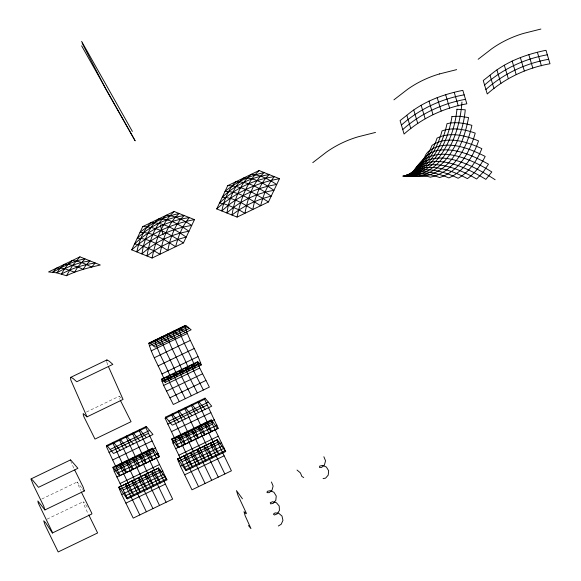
<?xml version="1.0" encoding="UTF-8"?>
<svg xmlns="http://www.w3.org/2000/svg" width="581" height="581" viewBox="0 0 581 581"><rect width="100%" height="100%" fill="white"/><g stroke="black" fill="none" stroke-linecap="round" stroke-linejoin="round"><path stroke-width="0.44" stroke-dasharray="2.9 2.18" d="M81.572 487.72L77.157 482.005L80.527 490.371M121.313 398.043L119.287 396.206L119.388 397.702A6.899 0.704 64.3 0 0 119.991 399.379M87.281 507.104C78.232 493.167 86.54 510.859 88.377 514.105M86.416 412.038L119.287 396.206M41.745 499.057L77.157 482.005M47.025 519.167L83.236 501.723M82.248 488.679L82.865 489.522M73.758 468.061L70.926 461.764M107.761 364.89L107.173 363.299A11.366 1.155 64.3 0 1 106.65 361.513"/><path stroke-width="0.87" d="M461.939 102.031C459.716 135.177 442.853 178.81 402.648 176.094M152.469 448.205L153.682 452.432L166.929 479.848L127.493 498.839L114.246 471.431L113.034 467.204L152.469 448.205L158.94 456.884L159.441 456.572L145.846 427.601L146.267 426.439L152.963 434.494L113.535 453.492L106.831 445.431L146.267 426.439M211.223 419.903L212.435 424.13L225.682 451.546L186.254 470.537L173.007 443.121L171.787 438.895L211.223 419.903L217.701 428.582L218.202 428.262L204.606 399.292L205.02 398.13L211.724 406.192L172.288 425.19L165.592 417.129L205.02 398.13M152.091 258.029C155.555 241.05 161.242 223.743 174.111 211.469L194.475 219.64L183.465 242.916L152.091 258.029L131.727 249.866L142.737 226.583L174.111 211.469M237.084 217.083C240.549 200.104 246.235 182.804 259.104 170.531L279.468 178.694L268.458 201.97L237.084 217.083L216.72 208.92L227.73 185.644L259.104 170.531M113.034 467.204L119.504 475.883L120.013 475.563L106.417 446.593L106.831 445.431M171.787 438.895L178.265 447.581L178.766 447.261L165.171 418.291L165.592 417.129M81.289 491.962L91.624 512.878A3.573 0.363 64.3 0 1 91.813 513.989L52.384 532.98A3.573 0.363 64.3 0 0 52.196 531.869L38.273 503.052L37.852 500.96L44.904 509.936L43.749 506.153L33.458 485.229L31.004 479.093L32.594 480.08L38.484 487.328L77.919 468.33L70.599 459.876L70.57 460.755M44.904 509.936L84.332 490.945L83.185 487.154L74.695 469.985M120.579 400.803L131.066 421.697L94.986 439.069L83.911 416.759A6.899 0.704 64.3 0 1 83.308 415.081L83.206 413.578L86.983 416.788L71.1 380.678A11.366 1.155 64.3 0 1 70.577 378.892L70.708 377.359L106.926 359.937L109.155 361.142L112.83 364.367L76.757 381.746L73.083 378.522L70.846 377.316M86.925 416.904L123.063 399.416L108.509 366.778M66.445 275.714L72.763 265.168L79.931 256.838L100.302 265.001C88.762 267.688 77.157 270.506 66.445 275.714L56.822 272.852L48.557 271.952L79.931 256.838M412.161 174.198C428.567 140.057 468.032 156.899 491.817 171.961L485.883 179.362C464.379 166.398 429.925 149.215 410.259 174.576C415.858 169.507 420.971 163.835 424.66 157.204C426.708 150.755 433.404 147.792 439.418 146.078C455.33 142.665 471.198 149.44 485.179 156.42C481.017 165.033 475.222 173.022 467.385 178.636C449.81 169.376 425.8 160.734 408.356 174.954C422.83 167.582 432.148 153.21 437.05 138.118C450.217 131.473 465.657 135.62 478.533 140.878C473.486 156.122 464.081 171.184 448.888 177.909C435.677 172.361 419.976 168.672 406.453 175.339C429.969 169.601 442.402 145.62 447.007 123.68C455.257 121.741 463.863 123.019 471.895 125.343C467.277 147.559 454.444 171.983 430.39 177.183C422.358 174.859 413.752 173.581 405.502 175.527C416.621 171.475 428.807 173.646 439.643 177.546C459.092 171.235 470.218 151.815 475.214 133.114C464.698 129.418 452.846 126.978 442.025 130.899C437.108 149.39 426.236 168.229 407.404 175.15C423.062 165.091 442.678 170.93 458.14 178.273C469.448 171.802 477.081 160.523 481.852 148.649C466.754 141.684 447.297 135.213 432.068 145.33C427.899 155.563 421.791 165.36 412.8 172.012M158.54 467.995L158.148 468.344L158.904 470.675L172.651 499.123L133.216 518.114L121.683 494.54L118.713 487.343L158.54 467.995L166.929 479.848M217.301 439.694L216.902 440.042L217.664 442.373L231.412 470.813L191.977 489.812L180.437 466.238L177.474 459.041L217.301 439.694L225.682 451.546M412.067 172.579L409.307 174.765C428.117 155.534 457.073 167.778 476.638 178.999L482.993 172.354L488.498 164.191C473.893 156.253 457.69 148.366 440.601 150.058C425.909 150.748 419.562 164.706 411.21 174.387C431.146 142.374 471.888 164.699 495.135 179.725M131.727 249.866C149.368 234.078 171.221 223.808 194.475 219.64M216.72 208.92C234.361 193.139 256.206 182.862 279.468 178.694M312.767 162.651L326.442 152.099A91.951 77.331 -16.6 0 1 358.324 136.746L375.515 132.424M393.911 99.852L407.586 89.3A91.951 77.331 -16.6 0 1 439.468 73.94M406.831 115.285L400.084 120.594L404.085 134.037C421.726 118.255 443.572 107.979 466.833 103.81L462.832 90.367C442.613 94.398 422.743 101.835 406.831 115.285L410.832 128.728M478.148 59.277L491.824 48.724A91.951 77.331 -16.6 0 1 523.706 33.364L540.896 29.05M401.413 125.075C419.054 109.293 440.906 99.017 464.168 94.848M402.749 129.556C420.39 113.774 442.243 103.498 465.497 99.329M489.994 75.225L483.247 80.534L487.248 93.977C504.889 78.188 526.735 67.919 549.996 63.75L545.995 50.307C525.776 54.338 505.906 61.768 489.994 75.225L493.995 88.668M484.583 85.015C502.224 69.226 524.069 58.957 547.331 54.788M485.912 89.496C503.553 73.707 525.406 63.438 548.66 59.269M185.499 325.375L184.86 325.868C188.44 339.573 196.944 351.527 201.287 364.955L165.215 382.327C160.864 368.899 152.367 356.952 148.78 343.248L185.499 325.375L191.142 329.783L155.062 347.162L149.426 342.754M278.335 525.994L281.204 524.244L282.947 520.38L281.996 516.066L278.72 513.263L275.096 512.878L273.375 514.105L274.443 515.006L277.231 513.865L279.446 510.408L279.207 506.007L276.367 502.688L272.598 501.723L270.252 502.71L270.666 503.88L273.215 503.335L275.793 500.379L276.251 496.021L273.949 492.267L270.194 490.691L267.311 491.323L267.02 492.652L269.206 492.652L272.002 490.262L273.121 486.079L271.443 481.99M148.78 343.248L184.86 325.868M150.69 343.436L186.77 326.057M149.31 345.811L188.157 327.11M153.515 345.71L189.588 328.33M151.263 350.83L187.343 333.45M154.328 357.743L190.401 340.364M158.119 365.877L194.192 348.498M161.932 373.975L198.005 356.603M197.453 361.825L199.711 368.063L209.371 387.113L173.298 404.492L163.639 385.435L161.38 379.204L197.453 361.825L201.287 364.955M161.38 379.204L162.201 379.408L198.274 362.036M161.896 381.318L197.968 363.938M164.648 380.083L200.721 362.704M162.201 379.408L163.929 381.259L200.002 363.88M163.639 385.435L199.711 368.063M166.449 391.18L202.522 373.801M169.863 397.818L205.935 380.446M31.047 478.918L70.475 459.927M106.417 446.593L145.846 427.601M165.171 418.291L204.606 399.292M110.179 449.462L149.615 430.47M168.94 421.16L208.376 402.161M108.981 452.396L148.416 433.404M167.742 424.094L207.17 405.095M112.692 459.934L152.12 440.943M171.446 431.632L210.881 412.633M112.874 467.937L152.302 448.939M171.627 439.628L211.063 420.637M116.244 467.001L155.679 448.002M174.997 438.699L214.433 419.7M114.762 469.354L154.197 450.355M173.523 441.044L212.951 422.053M114.246 471.431L153.682 452.432M173.007 443.121L212.435 424.13M117.42 473.21L158.293 453.449M176.181 444.901L217.047 425.147M116.854 477.001L159.441 456.572M175.607 448.692L218.202 428.262M119.504 475.883L158.94 456.884M178.265 447.581L217.701 428.582M120.122 483.494L159.557 464.495M178.883 455.192L218.318 436.193M118.713 487.343L158.148 468.344M177.474 459.041L216.902 440.042M119.475 489.674L160.182 469.971M178.229 461.365L218.943 441.669M123.455 489.914L162.891 470.922M182.209 461.612L221.644 442.613M121.683 494.54L163.145 474.583M180.437 466.238L221.906 446.281M126.164 495.462L165.592 476.464M184.918 467.153L224.353 448.162M119.112 486.994L126.614 498.142L166.043 479.151M177.866 458.692L185.368 469.84L224.803 450.841M125.895 503.124L165.324 484.133M184.649 474.822L224.084 455.831M106.926 359.937L106.577 361.084M439.468 73.94L456.659 69.626M323.08 478.635L325.636 478.09L328.207 475.135L328.672 470.777L326.369 467.022L322.608 465.439L319.724 466.078L319.434 467.4L321.62 467.407L324.423 465.011L325.534 460.827L323.864 456.739M227.73 185.644C242.858 185.891 256.061 194.177 268.458 201.97M142.737 226.583C157.872 226.837 171.068 235.116 183.465 242.916M84.332 490.945L83.824 490.662M303.732 477.502L301.895 476.485L300.435 472.919L297.036 470.044M185.368 469.84L186.254 470.537M126.614 498.142L127.493 498.839M163.929 381.259L165.215 382.327M185.128 332.681L180.756 328.955L179.493 328.272L178.846 328.766C182.427 342.47 190.931 354.417 195.274 367.846L191.447 364.723L193.698 370.954L203.357 390.011M179.115 335.578L174.743 331.853L173.479 331.17L172.833 331.657C176.413 345.368 184.918 357.315 189.261 370.743L185.433 367.62L187.685 373.852L197.344 392.909M173.102 338.476L168.73 334.75L167.466 334.068L166.82 334.554C170.4 348.266 178.904 360.213 183.255 373.641L179.42 370.518L181.679 376.749L191.331 395.799M167.088 341.374L162.716 337.641L161.453 336.958L160.806 337.452C164.387 351.164 172.891 363.11 177.241 376.539L173.407 373.409L175.665 379.647L185.317 398.697M161.075 344.264L156.703 340.539L155.439 339.856L154.793 340.35C158.381 354.054 166.878 366.008 171.228 379.437L167.393 376.306L169.652 382.545L179.304 401.594M52.384 532.98L45.63 522.704L43.691 520.794L45.122 525.13L52.152 539.618A226.103 23.008 64.3 0 1 58.173 551.95L97.601 532.959A226.103 23.008 64.3 0 0 91.587 520.627L88.755 514.875M205.151 409.358L198.448 401.297L198.034 402.459L211.629 431.429L211.128 431.748L204.65 423.07L204.49 423.803L219.117 454.712L210.729 442.86L210.337 443.209L211.092 445.54L224.84 473.98M198.579 412.525L191.875 404.463L191.461 405.625L205.057 434.595L204.556 434.915L198.077 426.236L197.918 426.97L212.544 457.872L204.156 446.026L203.764 446.375L204.519 448.706L218.267 477.146M192.006 415.691L185.303 407.63L184.889 408.792L198.484 437.762L197.983 438.081L191.505 429.403L191.345 430.136L205.972 461.038L197.584 449.193L197.191 449.541L197.947 451.873L211.695 480.313M185.433 418.857L178.73 410.796L178.316 411.958L191.912 440.928L191.41 441.248L184.932 432.562L184.773 433.295L199.399 464.204L191.011 452.359L190.619 452.708L191.374 455.039L205.122 483.479M178.861 422.024L172.165 413.962L171.744 415.125L185.339 444.095L184.838 444.414L178.36 435.728L178.2 436.462L192.827 467.371L184.438 455.526L184.046 455.874L184.802 458.206L198.549 486.646M146.39 437.66L139.694 429.606L139.273 430.761L152.868 459.738L152.367 460.05L145.896 451.372L145.729 452.105L160.356 483.014L151.968 471.162L151.576 471.511L152.331 473.842L166.079 502.289M139.825 440.826L133.122 432.765L132.7 433.927L146.296 462.904L145.795 463.217L139.324 454.538L139.157 455.272L153.783 486.181L145.395 474.328L145.003 474.677L145.758 477.008L159.506 505.455M133.252 443.993L126.549 435.932L126.135 437.094L139.723 466.064L139.222 466.383L132.751 457.705L132.584 458.438L147.211 489.347L138.823 477.495L138.431 477.843L139.186 480.175L152.934 508.615M126.68 447.159L119.976 439.098L119.563 440.26L133.151 469.23L132.65 469.55L126.179 460.871L126.019 461.604L140.638 492.514L132.25 480.661L131.858 481.01L132.613 483.341L146.361 511.781M120.107 450.326L113.404 442.264L112.99 443.426L126.585 472.397L126.077 472.716L119.606 464.037L119.446 464.771L134.066 495.673L125.678 483.828L125.285 484.176L126.041 486.508L139.789 514.948M248.45 525.522L250.956 528.579L245.153 515.746L243.984 511.636L246.068 513.706L246.373 513.277L237.992 495.397L236.46 490.611L242.451 498.788M81.609 41.353L132.359 131.422M81.623 45.826L135.162 140.842L105.865 89.191L82.103 43.03M537.418 52.377L541.419 65.82M528.804 54.621L532.806 68.064M520.336 57.483L524.331 70.926M512.144 61.02L516.139 74.462M504.315 65.203L508.31 78.646M496.922 69.981L500.924 83.424M454.255 92.437L458.256 105.88M445.642 94.681L449.643 108.124M437.173 97.543L441.168 110.986M428.974 101.079L432.976 114.522M421.145 105.263L425.147 118.706M413.759 110.041L417.761 123.484M160.298 225.326L163.101 234.753M456.957 109.25C454.044 138.677 437.74 175.135 403.599 175.905C441.814 182.143 462.469 142.025 465.258 109.802L456.957 109.25M143.311 246.257L141.909 253.948C154.866 241.965 171.598 234.128 188.97 231.274C179.987 225.145 169.754 218.391 158.424 219.03C150.123 225.769 146.151 236.256 143.311 246.257L136.818 251.907C139.004 241.405 143.064 230.65 150.581 222.806C163.849 222.109 175.651 230.032 186.218 237.099C172.07 240.476 158.417 246.94 147 255.989C149.484 241.115 154.364 225.319 166.268 215.253C175.527 215.733 184.097 220.497 191.723 225.457C174.169 228.151 157.284 235.247 143.311 246.257L138.481 244.557L134.48 244.042C149.339 229.64 168.94 220.453 189.384 217.599C182.303 225.762 178.294 236.329 175.622 246.693C164.859 239.917 153.21 232.153 139.985 232.407C151.176 223.053 164.939 216.517 179.202 213.51C167.531 223.801 162.767 239.452 159.935 254.253L153.871 250.723L143.311 246.257M228.304 205.311L226.902 213.002C239.859 201.019 256.591 193.19 273.963 190.336C264.98 184.199 254.747 177.445 243.417 178.084C235.116 184.831 231.144 195.318 228.304 205.311L221.811 210.961C223.997 200.46 228.057 189.711 235.574 181.868C248.835 181.17 260.644 189.094 271.211 196.153C257.063 199.537 243.41 206.001 231.993 215.043C234.477 200.169 239.35 184.38 251.261 174.307C260.52 174.787 269.09 179.558 276.716 184.511C259.162 187.213 242.277 194.308 228.304 205.311L223.467 203.611L219.473 203.103C234.332 188.694 253.926 179.514 274.377 176.653C267.296 184.823 263.287 195.39 260.615 205.754C249.852 198.978 238.203 191.214 224.978 191.461C236.169 182.107 249.932 175.578 264.195 172.572C252.524 182.855 247.76 198.513 244.928 213.307L238.864 209.785L228.304 205.311M451.982 116.469C448.053 142.265 433.513 172.354 404.55 175.716C411.675 174.133 418.748 177.866 425.706 175.956C432.925 174.242 439.715 170.829 445.337 165.97C459.164 153.674 465.17 135.22 468.577 117.573L459.854 116.258L451.982 116.469M169.456 242.742L167.778 250.469C158.511 244.768 148.46 238.333 137.232 238.225C149.949 225.936 166.82 218.013 184.293 215.551C176.348 222.545 172.528 232.894 169.456 242.742M254.449 201.803L252.771 209.53C243.504 203.822 233.453 197.387 222.225 197.286C234.942 184.998 251.813 177.074 269.286 174.612C261.341 181.606 257.521 191.955 254.449 201.803M77.796 266.926L74.637 272.177L64.622 268.698L60.279 268.059L56.401 268.175L52.624 272.329C62.821 266.599 73.359 260.854 85.022 258.879L77.796 266.926L69.437 270.092L61.426 273.956L64.622 268.698L68.18 264.253L72.088 260.615C79.125 260.637 85.48 264.246 91.725 267.078L95.211 262.961L86.424 264.544L77.796 266.926L68.18 264.253L64.244 264.391L60.279 268.059L56.822 272.852C67.106 266.955 78.268 262.336 90.12 260.92L86.424 264.544L83.112 269.315L77.796 266.926"/></g></svg>
